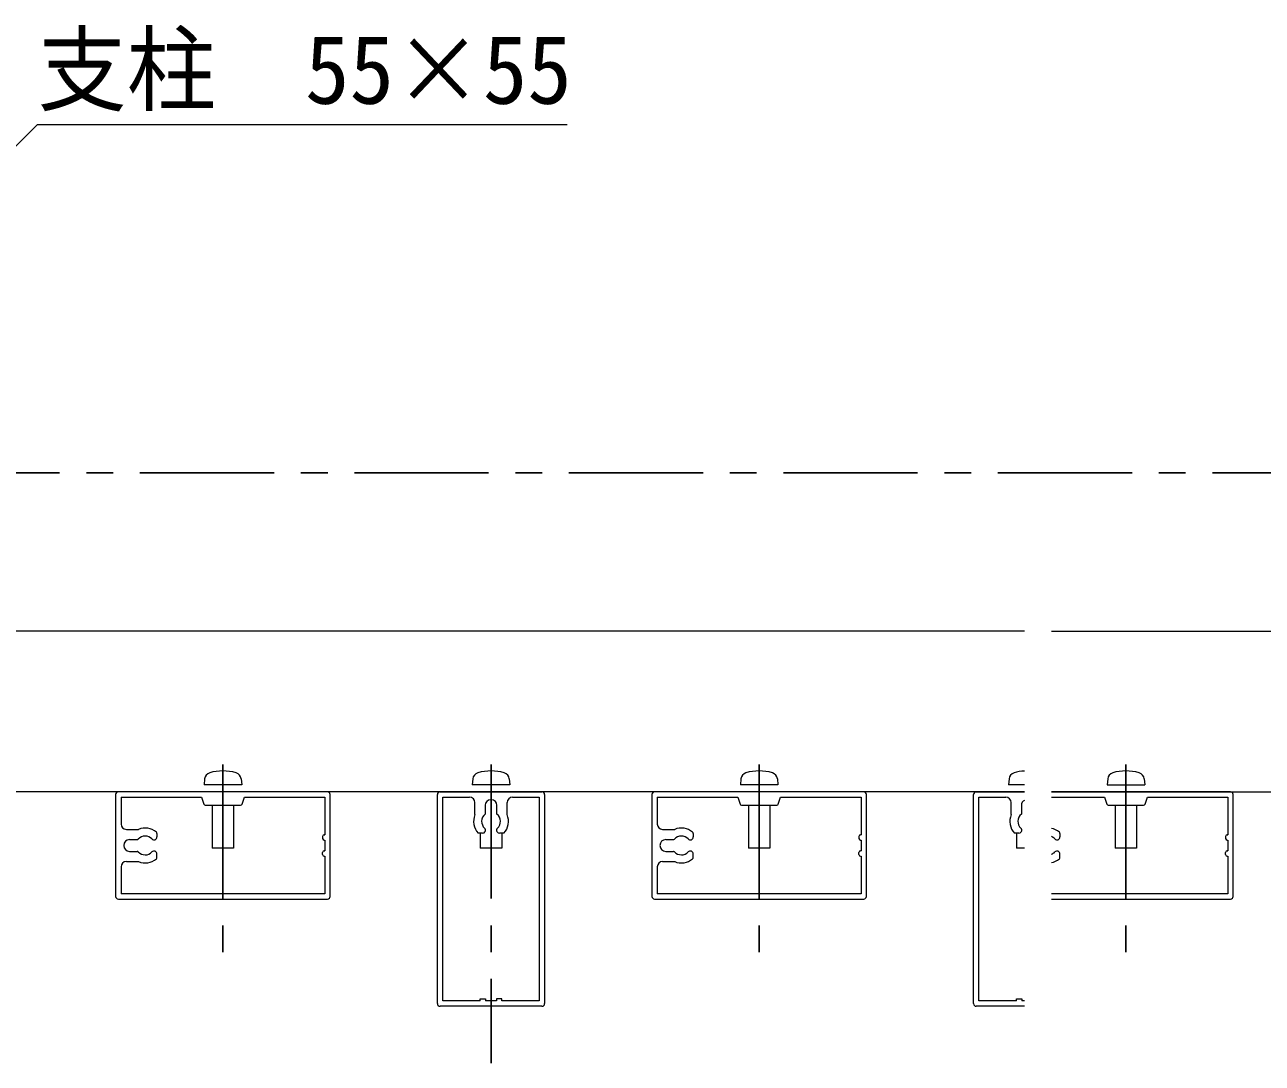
# Model space of a CAD drawing. Units: millimetres at full size, sheet at 1:5; details may follow other scales. Extents: x -1050 to 1050, y -742 to 742.
# Drawn here: x -88.4 to 142.3, y -361.9 to -168.2 of the extents above; entities that cross this region are included whole.
import ezdxf
from ezdxf.enums import TextEntityAlignment as Align

# ---------------------------------------------------------------- set-up
doc = ezdxf.new("R2010")
doc.units = ezdxf.units.MM
doc.header["$LTSCALE"] = 5
doc.linetypes.add('CHAIN1', pattern=[8, 5, -1, 1, -1])
doc.layers.add('0-0_通り芯', color=7, linetype='CHAIN1')
for name, color, linetype, lineweight in [('0-4_手摺部材', 92, 'Continuous', 20), ('0-5_手すり子', 12, 'Continuous', 20), ('0-9_文字', 3, 'Continuous', 20)]:
    doc.layers.add(name, color=color, linetype=linetype, lineweight=lineweight)
doc.styles.add('ＭＳ ゴシック', font='')
doc.styles.get('ＭＳ ゴシック').set_extended_font_data('MS Gothic')

msp = doc.modelspace()

# ---------------------------------------------------------------- linework, layer by layer
at = {"layer": '0-0_通り芯'}
for p, q in [((-186.943, -251.793), (909.462, -251.793)), ((-51.48, -306.193), (-51.48, -342.539)), ((-1.48, -306.193), (-1.48, -361.913)), ((48.52, -306.193), (48.52, -342.539)), ((116.92, -306.193), (116.92, -342.539))]:
    msp.add_line(p, q, dxfattribs=at)
at = {"layer": '0-4_手摺部材'}
for p, q in [((98.02, -281.293), (-181.48, -281.293)), ((103.02, -281.293), (246.02, -281.293)), ((-54.882, -308.874), (-54.98, -309.993)), ((-48.078, -308.874), (-47.98, -309.993)), ((-4.882, -308.874), (-4.98, -309.993)), ((1.922, -308.874), (2.02, -309.993)), ((45.118, -308.874), (45.02, -309.993)), ((51.922, -308.874), (52.02, -309.993)), ((95.118, -308.874), (95.02, -309.993)), ((113.518, -308.874), (113.42, -309.993)), ((120.322, -308.874), (120.42, -309.993)), ((98.02, -311.293), (-211.48, -311.293)), ((-47.98, -309.993), (-54.98, -309.993)), ((2.02, -309.993), (-4.98, -309.993)), ((52.02, -309.993), (45.02, -309.993)), ((98.02, -309.993), (95.02, -309.993)), ((103.02, -311.293), (246.02, -311.293)), ((113.42, -309.993), (120.42, -309.993)), ((-53.48, -313.793), (-53.48, -321.793)), ((-49.48, -313.793), (-49.48, -321.793)), ((46.52, -313.793), (46.52, -321.793)), ((50.52, -313.793), (50.52, -321.793)), ((114.92, -313.793), (114.92, -321.793)), ((118.92, -313.793), (118.92, -321.793)), ((-3.48, -318.993), (-3.48, -321.793)), ((0.52, -318.993), (0.52, -321.793)), ((96.52, -318.993), (96.52, -321.793)), ((-49.48, -321.793), (-53.48, -321.793)), ((0.52, -321.793), (-3.48, -321.793)), ((50.52, -321.793), (46.52, -321.793)), ((98.02, -321.793), (96.52, -321.793)), ((118.92, -321.793), (114.92, -321.793))]:
    msp.add_line(p, q, dxfattribs=at)
for centre, radius, start, end in [((-53.587, -308.987), 1.3, 105.88085, 175), ((-51.48, -316.393), 9, 74.11915, 105.88085), ((-49.373, -308.987), 1.3, 5, 74.11915), ((-3.587, -308.987), 1.3, 105.88085, 175), ((-1.48, -316.393), 9, 74.11915, 105.88085), ((0.627, -308.987), 1.3, 5, 74.11915), ((46.413, -308.987), 1.3, 105.88085, 175), ((48.52, -316.393), 9, 74.11915, 105.88085), ((50.627, -308.987), 1.3, 5, 74.11915), ((96.413, -308.987), 1.3, 105.88085, 175), ((98.52, -316.393), 9, 93.18474, 105.88085), ((114.813, -308.987), 1.3, 105.88085, 175), ((116.92, -316.393), 9, 74.11915, 105.88085), ((119.027, -308.987), 1.3, 5, 74.11915)]:
    msp.add_arc(centre, radius, start, end, dxfattribs=at)
at = {"layer": '0-5_手すり子'}
for p, q in [((-31.98, -311.293), (-70.98, -311.293)), ((-10.98, -311.293), (8.02, -311.293)), ((68.02, -311.293), (29.02, -311.293)), ((89.02, -311.293), (98.02, -311.293)), ((136.42, -311.293), (103.02, -311.293)), ((-71.48, -311.793), (-71.48, -330.793)), ((-70.48, -312.293), (-55.48, -312.293)), ((-70.48, -312.293), (-70.48, -317.293)), ((-55.48, -312.293), (-55.048, -313.588)), ((-54.764, -313.793), (-48.196, -313.793)), ((-47.912, -313.588), (-47.48, -312.293)), ((-47.48, -312.293), (-32.48, -312.293)), ((-32.48, -312.293), (-32.48, -319.293)), ((-31.48, -330.793), (-31.48, -311.793)), ((-11.48, -350.793), (-11.48, -311.793)), ((-10.48, -350.293), (-10.48, -312.293)), ((-10.48, -312.293), (-5.48, -312.293)), ((-4.48, -315.543), (-4.48, -313.293)), ((-2.58, -313.793), (-2.58, -315.432)), ((-1.38, -312.793), (-1.58, -312.793)), ((-0.38, -315.432), (-0.38, -313.793)), ((1.52, -315.543), (1.52, -313.293)), ((2.52, -312.293), (7.52, -312.293)), ((8.52, -311.793), (8.52, -350.793)), ((28.52, -311.793), (28.52, -330.793)), ((29.52, -312.293), (44.52, -312.293)), ((29.52, -312.293), (29.52, -317.293)), ((44.52, -312.293), (44.952, -313.588)), ((45.236, -313.793), (51.804, -313.793)), ((52.088, -313.588), (52.52, -312.293)), ((52.52, -312.293), (67.52, -312.293)), ((67.52, -312.293), (67.52, -319.293)), ((68.52, -330.793), (68.52, -311.793)), ((88.52, -350.793), (88.52, -311.793)), ((89.52, -350.293), (89.52, -312.293)), ((89.52, -312.293), (94.52, -312.293)), ((95.52, -315.543), (95.52, -313.293)), ((97.42, -313.793), (97.42, -315.432)), ((103.02, -312.293), (112.92, -312.293)), ((103.02, -312.293), (107.52, -312.293)), ((112.92, -312.293), (113.352, -313.588)), ((113.636, -313.793), (120.204, -313.793)), ((120.488, -313.588), (120.92, -312.293)), ((120.92, -312.293), (135.92, -312.293)), ((135.92, -312.293), (135.92, -319.293)), ((136.92, -330.793), (136.92, -311.793)), ((-69.48, -318.293), (-67.23, -318.293)), ((30.52, -318.293), (32.77, -318.293)), ((-68.88, -320.193), (-67.477, -320.193)), ((-63.78, -319.036), (-63.78, -319.71)), ((-32.88, -319.593), (-32.88, -319.993)), ((-32.58, -319.293), (-32.48, -319.293)), ((-32.58, -320.293), (-32.48, -320.293)), ((-32.48, -320.293), (-32.48, -322.293)), ((-3.039, -318.993), (-3.872, -318.993)), ((-2.577, -318.693), (-2.606, -318.743)), ((-0.383, -318.693), (-0.354, -318.743)), ((0.912, -318.993), (0.079, -318.993)), ((31.12, -320.193), (32.523, -320.193)), ((36.22, -319.036), (36.22, -319.71)), ((67.12, -319.593), (67.12, -319.993)), ((67.42, -319.293), (67.52, -319.293)), ((67.42, -320.293), (67.52, -320.293)), ((67.52, -320.293), (67.52, -322.293)), ((96.961, -318.993), (96.128, -318.993)), ((97.423, -318.693), (97.394, -318.743)), ((104.62, -319.036), (104.62, -319.71)), ((135.52, -319.593), (135.52, -319.993)), ((135.82, -319.293), (135.92, -319.293)), ((135.82, -320.293), (135.92, -320.293)), ((135.92, -320.293), (135.92, -322.293)), ((-68.88, -322.393), (-67.477, -322.393)), ((-63.78, -323.55), (-63.78, -322.876)), ((-32.88, -322.993), (-32.88, -322.593)), ((-32.58, -322.293), (-32.48, -322.293)), ((31.12, -322.393), (32.523, -322.393)), ((36.22, -323.55), (36.22, -322.876)), ((67.12, -322.993), (67.12, -322.593)), ((67.42, -322.293), (67.52, -322.293)), ((104.62, -323.55), (104.62, -322.876)), ((135.52, -322.993), (135.52, -322.593)), ((135.82, -322.293), (135.92, -322.293)), ((-70.48, -325.293), (-70.48, -330.293)), ((-69.48, -324.293), (-67.23, -324.293)), ((-32.58, -323.293), (-32.48, -323.293)), ((-32.48, -323.293), (-32.48, -330.293)), ((29.52, -325.293), (29.52, -330.293)), ((30.52, -324.293), (32.77, -324.293)), ((67.42, -323.293), (67.52, -323.293)), ((67.52, -323.293), (67.52, -330.293)), ((135.82, -323.293), (135.92, -323.293)), ((135.92, -323.293), (135.92, -330.293)), ((-70.98, -331.293), (-31.98, -331.293)), ((-32.48, -330.293), (-70.48, -330.293)), ((29.02, -331.293), (68.02, -331.293)), ((67.52, -330.293), (29.52, -330.293)), ((135.92, -330.293), (103.02, -330.293)), ((103.02, -331.293), (136.42, -331.293)), ((-3.48, -350.293), (-10.48, -350.293)), ((-0.48, -350.293), (-2.48, -350.293)), ((96.52, -350.293), (89.52, -350.293)), ((98.02, -350.293), (97.52, -350.293)), ((8.02, -351.293), (-10.98, -351.293)), ((98.02, -351.293), (89.02, -351.293))]:
    msp.add_line(p, q, dxfattribs=at)
for points in [[(7.52, -312.293), (7.52, -350.293), (0.52, -350.293)], [(-3.48, -350.293), (-3.48, -349.893), (-2.48, -349.893), (-2.48, -350.293)], [(0.52, -350.293), (0.52, -349.893), (-0.48, -349.893), (-0.48, -350.293)], [(96.52, -350.293), (96.52, -349.893), (97.52, -349.893), (97.52, -350.293)]]:
    msp.add_lwpolyline(points, dxfattribs=at)
for centre, radius, start, end in [((-70.98, -311.793), 0.5, 90, 180), ((-31.98, -311.793), 0.5, 0, 90), ((-10.98, -311.793), 0.5, 90, 180), ((8.02, -311.793), 0.5, 0, 90), ((29.02, -311.793), 0.5, 90, 180), ((68.02, -311.793), 0.5, 0, 90), ((89.02, -311.793), 0.5, 90, 180), ((136.42, -311.793), 0.5, 0, 90), ((-54.764, -313.493), 0.3, 198.43495, 270), ((-48.196, -313.493), 0.3, 270, 341.56505), ((-5.48, -313.293), 1, 0, 90), ((-1.58, -313.793), 1, 90, 180), ((-1.38, -313.793), 1, 0, 90), ((2.52, -313.293), 1, 90, 180), ((45.236, -313.493), 0.3, 198.43495, 270), ((51.804, -313.493), 0.3, 270, 341.56505), ((94.52, -313.293), 1, 0, 90), ((98.42, -313.793), 1, 113.57816, 180), ((113.636, -313.493), 0.3, 198.43495, 270), ((120.204, -313.493), 0.3, 270, 341.56505), ((-1.48, -316.793), 3.25, 157.38014, 222.60367), ((-1.48, -316.793), 1.75, 128.9448, 227.16041), ((-1.48, -316.793), 1.75, 312.83959, 51.0552), ((-1.48, -316.793), 3.25, 317.39633, 22.61986), ((98.52, -316.793), 3.25, 157.38014, 222.60367), ((98.52, -316.793), 1.75, 128.9448, 227.16041), ((-69.48, -317.293), 1, 180, 270), ((-65.98, -321.293), 3.25, 49.90418, 112.61986), ((-3.01, -318.443), 0.5, 330, 47.16041), ((0.05, -318.443), 0.5, 132.83959, 210), ((30.52, -317.293), 1, 180, 270), ((34.02, -321.293), 3.25, 49.90418, 112.61986), ((96.99, -318.443), 0.5, 330, 47.16041), ((102.42, -321.293), 3.25, 49.90418, 79.36129), ((-68.88, -321.293), 1.1, 90, 270), ((-67.477, -319.893), 0.3, 270, 316.92722), ((-65.98, -321.293), 1.75, 43.68467, 136.92722), ((-64.322, -319.71), 0.542, 223.68467, 360), ((-64.08, -319.036), 0.3, 360, 49.90418), ((-32.58, -319.593), 0.3, 90, 180), ((-32.58, -319.993), 0.3, 180, 270), ((-3.039, -318.493), 0.5, 270, 330), ((0.079, -318.493), 0.5, 210, 270), ((31.12, -321.293), 1.1, 90, 270), ((32.523, -319.893), 0.3, 270, 316.92722), ((34.02, -321.293), 1.75, 43.68467, 136.92722), ((35.678, -319.71), 0.542, 223.68467, 360), ((35.92, -319.036), 0.3, 360, 49.90418), ((67.42, -319.593), 0.3, 90, 180), ((67.42, -319.993), 0.3, 180, 270), ((96.961, -318.493), 0.5, 270, 330), ((102.42, -321.293), 1.75, 43.68467, 69.94896), ((104.078, -319.71), 0.542, 223.68467, 360), ((104.32, -319.036), 0.3, 0, 49.90418), ((135.82, -319.593), 0.3, 90, 180), ((135.82, -319.993), 0.3, 180, 270), ((-67.477, -322.693), 0.3, 43.07278, 90), ((-65.98, -321.293), 1.75, 223.07278, 316.31533), ((-64.322, -322.876), 0.542, 0, 136.31533), ((-32.58, -322.593), 0.3, 90, 180), ((-32.58, -322.993), 0.3, 180, 270), ((32.523, -322.693), 0.3, 43.07278, 90), ((34.02, -321.293), 1.75, 223.07278, 316.31533), ((35.678, -322.876), 0.542, 0, 136.31533), ((67.42, -322.593), 0.3, 90, 180), ((67.42, -322.993), 0.3, 180, 270), ((102.42, -321.293), 1.75, 290.05104, 316.31533), ((104.078, -322.876), 0.542, 0, 136.31533), ((135.82, -322.593), 0.3, 90, 180), ((135.82, -322.993), 0.3, 180, 270), ((-69.48, -325.293), 1, 90, 180), ((-65.98, -321.293), 3.25, 247.38014, 310.09582), ((-64.08, -323.55), 0.3, 310.09582, 360), ((30.52, -325.293), 1, 90, 180), ((34.02, -321.293), 3.25, 247.38014, 310.09582), ((35.92, -323.55), 0.3, 310.09582, 360), ((102.42, -321.293), 3.25, 280.63871, 310.09582), ((104.32, -323.55), 0.3, 310.09582, 360), ((-70.98, -330.793), 0.5, 180, 270), ((-31.98, -330.793), 0.5, 270, 360), ((29.02, -330.793), 0.5, 180, 270), ((68.02, -330.793), 0.5, 270, 360), ((136.42, -330.793), 0.5, 270, 360), ((-10.98, -350.793), 0.5, 180, 270), ((8.02, -350.793), 0.5, 270, 360), ((89.02, -350.793), 0.5, 180, 270)]:
    msp.add_arc(centre, radius, start, end, dxfattribs=at)
at = {"layer": '0-9_文字'}
msp.add_lwpolyline([(-124.674, -225.433), (-86.034, -186.793), (12.716, -186.793)], dxfattribs=at)

# ---------------------------------------------------------------- texts
at = {"layer": '0-9_文字', "style": 'ＭＳ ゴシック', "width": 0.95}
msp.add_text('支柱\u300055×55', height=12.83, dxfattribs=at).set_placement((-86.034, -186.793), align=Align.BOTTOM_LEFT)

doc.saveas('drawing.dxf')
